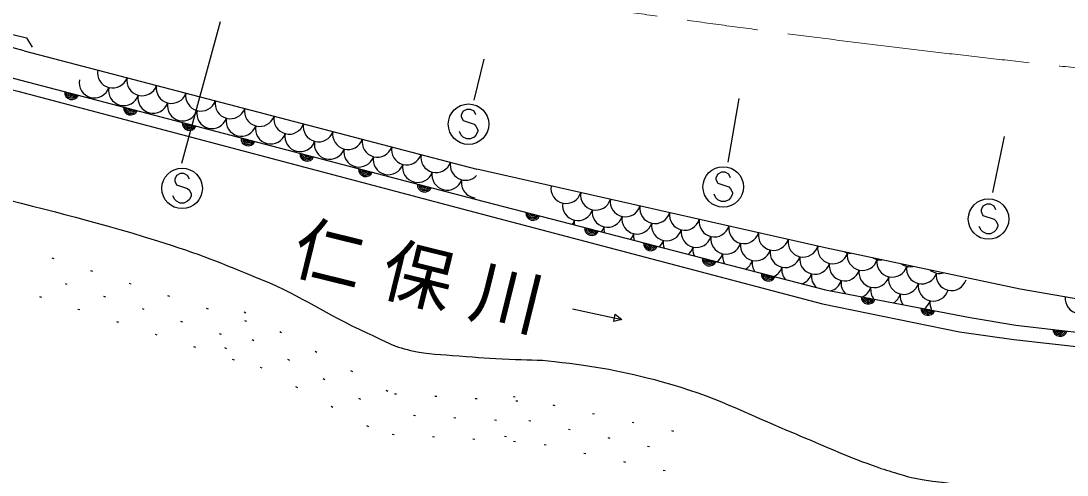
# Model space of a CAD drawing. Units: millimetres, scale not verified. Extents: x 40000 to 680000, y 20000 to 380000.
# Drawn here: x 177279 to 228922, y 260605 to 283034 of the extents above; entities that cross this region are included whole.
import ezdxf

# ---------------------------------------------------------------- set-up
doc = ezdxf.new("R2010")
doc.units = ezdxf.units.MM
doc.header["$LTSCALE"] = 1000
doc.linetypes.add('CHAIN', pattern=[18.5, 12, -1.5, 3.5, -1.5])
for name, color, linetype, lineweight in [('M-BGD', 7, 'Continuous', 25), ('M-BMK', 2, 'CHAIN', 13), ('M-STR-STRC', 7, 'Continuous', 25)]:
    doc.layers.add(name, color=color, linetype=linetype, lineweight=lineweight)
doc.styles.add('ＭＳ ゴシック', font='')
doc.styles.get('ＭＳ ゴシック').set_extended_font_data('MS Gothic')

msp = doc.modelspace()

# ---------------------------------------------------------------- linework, layer by layer
at = {"layer": 'M-BGD'}
for p, q in [((177560, 282194), (177834, 281741)), ((177443, 281561), (199792, 275716)), ((178813, 271326), (178908, 271295)), ((180715, 270708), (180810, 270677)), ((179455, 270066), (179550, 270035)), ((182617, 270089), (182712, 270058)), ((178195, 269424), (178290, 269393)), ((181357, 269447), (181452, 269416)), ((184519, 269470), (184614, 269439)), ((180096, 268806), (180192, 268775)), ((183259, 268829), (183354, 268798)), ((186421, 268852), (186516, 268821)), ((188302, 268659), (188389, 268611)), ((204501, 268817), (206946, 268296)), ((206541, 268191), (206619, 268558)), ((206619, 268558), (206946, 268296)), ((181998, 268187), (182093, 268156)), ((185161, 268210), (185256, 268179)), ((188323, 268233), (188418, 268202)), ((206946, 268296), (206541, 268191)), ((183900, 267568), (183995, 267537)), ((187062, 267591), (187158, 267560)), ((190053, 267694), (190141, 267645)), ((188695, 267301), (188782, 267252)), ((185802, 266950), (185897, 266919)), ((187336, 266908), (187424, 266860)), ((191805, 266728), (191892, 266680)), ((187704, 266331), (187799, 266300)), ((190446, 266335), (190534, 266287)), ((189088, 265942), (189175, 265894)), ((193556, 265763), (193644, 265714)), ((190839, 264977), (190927, 264928)), ((192198, 265370), (192285, 265321)), ((195308, 264797), (195395, 264749)), ((195716, 264617), (195816, 264611)), ((197713, 264502), (197813, 264496)), ((201580, 264488), (201677, 264467)), ((192590, 264011), (192678, 263963)), ((193949, 264404), (194037, 264356)), ((199710, 264387), (199809, 264381)), ((201706, 264271), (201806, 264266)), ((203535, 264067), (203633, 264046)), ((196657, 263561), (196757, 263555)), ((198654, 263446), (198753, 263440)), ((205490, 263646), (205588, 263625)), ((194342, 263046), (194430, 262997)), ((200650, 263331), (200750, 263325)), ((202347, 263300), (202444, 263279)), ((204302, 262879), (204399, 262858)), ((207445, 263224), (207543, 263203)), ((195601, 262620), (195701, 262615)), ((197598, 262505), (197697, 262499)), ((199594, 262390), (199694, 262384)), ((201158, 262533), (201256, 262512)), ((206257, 262457), (206355, 262436)), ((209400, 262803), (209498, 262782)), ((201591, 262275), (201691, 262269)), ((203113, 262112), (203211, 262091)), ((208212, 262036), (208310, 262015)), ((205069, 261691), (205166, 261669)), ((207024, 261269), (207121, 261248)), ((208979, 260848), (209077, 260827))]:
    msp.add_line(p, q, dxfattribs=at)
for points in [[(177443, 281561), (132113, 293818), (118297, 297440), (95246, 303417), (86957, 305635), (79193, 307517)], [(78897, 306043), (93504, 302254), (116516, 296215), (146839, 288152), (177269, 280109), (199699, 274226), (217001, 269747), (224146, 268394), (226388, 268008), (242667, 266127), (260842, 264060), (267737, 263131), (272304, 263755)], [(86706, 306091), (105073, 301636), (126920, 295794), (150156, 289616), (161192, 286662), (173645, 283155), (177560, 282194)], [(78735, 305235), (93282, 301527), (117764, 295043), (146620, 287414), (177125, 279561), (199376, 273666), (216855, 269061), (223609, 267676), (226296, 267295), (242590, 265481), (260767, 263334), (268715, 262435), (274126, 263453)], [(226612, 269786), (216975, 271827), (199792, 275716)], [(272151, 265492), (267349, 265638), (256542, 266374), (245290, 267239), (231270, 268988), (226612, 269786)]]:
    msp.add_lwpolyline(points, dxfattribs=at)
for centre, radius, start, end in [((181810, 280472), 752, 169.2936, 341.3938), ((180907, 279985), 752, 169.2936, 341.3938), ((183261, 280093), 752, 169.2936, 341.3938), ((179792, 279503), 354, 174.1024, 336.5076), ((179792, 279503), 283, 176.3264, 334.2835), ((179792, 279503), 212, 180.0728, 330.5372), ((179792, 279503), 142, 187.7845, 322.8255), ((179792, 279503), 100, 198.1022, 312.5078), ((182358, 279605), 752, 169.2936, 341.3938), ((184712, 279713), 752, 169.2936, 341.3938), ((186163, 279334), 752, 169.2936, 341.3938), ((181456, 279118), 752, 337.3697, 341.3938), ((182907, 278738), 752, 169.2936, 173.3183), ((183809, 279226), 752, 169.2936, 341.3938), ((185261, 278846), 752, 169.2936, 341.3938), ((187615, 278954), 752, 169.2936, 341.3938), ((182694, 278742), 354, 174.1024, 336.5076), ((182694, 278742), 283, 176.3264, 334.2835), ((182694, 278742), 212, 180.0728, 330.5372), ((182694, 278742), 142, 187.7845, 322.8255), ((182694, 278742), 100, 198.1022, 312.5078), ((182907, 278738), 752, 337.2917, 341.3938), ((184358, 278359), 752, 169.2936, 173.3963), ((186712, 278467), 752, 169.2936, 341.3938), ((189066, 278575), 752, 169.2936, 341.3938), ((184358, 278359), 752, 337.2137, 341.3938), ((185809, 277979), 752, 169.2936, 173.4743), ((185596, 277981), 354, 174.1024, 336.5076), ((185596, 277981), 283, 176.3264, 334.2835), ((185596, 277981), 212, 180.0728, 330.5372), ((185596, 277981), 142, 187.7845, 322.8255), ((185596, 277981), 100, 198.1022, 312.5078), ((188163, 278087), 752, 169.2936, 341.3938), ((189614, 277708), 752, 169.2936, 341.3938), ((190517, 278195), 752, 169.2936, 341.3938), ((191968, 277816), 752, 169.2936, 341.3938), ((185809, 277979), 752, 337.1357, 341.3938), ((187260, 277600), 752, 169.2936, 173.5524), ((187260, 277600), 752, 337.0577, 341.3938), ((188712, 277220), 752, 169.2936, 173.6304), ((191065, 277328), 752, 169.2936, 341.3938), ((193419, 277436), 752, 169.2936, 341.3938), ((188498, 277220), 354, 174.1024, 336.5076), ((188498, 277220), 283, 176.3264, 334.2835), ((188498, 277220), 212, 180.0728, 330.5372), ((188498, 277220), 142, 187.7845, 322.8255), ((188498, 277220), 100, 198.1022, 312.5078), ((188712, 277220), 752, 336.9796, 341.3938), ((190163, 276841), 752, 169.2936, 173.7085), ((192517, 276949), 752, 169.2936, 341.3938), ((194871, 277057), 752, 169.2936, 341.3938), ((196322, 276677), 752, 169.2936, 341.3938), ((190163, 276841), 752, 336.9015, 341.3938), ((191614, 276461), 752, 169.2936, 173.7865), ((191399, 276459), 354, 174.1024, 336.5076), ((191399, 276459), 283, 176.3264, 334.2835), ((191399, 276459), 212, 180.0728, 330.5372), ((191399, 276459), 142, 187.7845, 322.8255), ((191399, 276459), 100, 198.1022, 312.5078), ((193968, 276569), 752, 169.2936, 341.3938), ((195419, 276190), 752, 169.2936, 341.3938), ((197773, 276297), 752, 169.2936, 341.3938), ((191614, 276461), 752, 336.8235, 341.3938), ((193065, 276082), 752, 169.2936, 173.8646), ((193065, 276082), 752, 336.7454, 341.3938), ((194516, 275702), 752, 169.2936, 173.9427), ((196870, 275810), 752, 169.2936, 341.3938), ((199224, 275918), 752, 169.2936, 316.8656), ((194301, 275698), 354, 174.1024, 336.5076), ((194301, 275698), 283, 176.3264, 334.2835), ((194301, 275698), 212, 180.0728, 330.5372), ((194301, 275698), 142, 187.7845, 322.8255), ((194301, 275698), 100, 198.1022, 312.5078), ((194516, 275702), 752, 336.6673, 341.3938), ((195967, 275323), 752, 169.2936, 174.0209), ((198321, 275430), 752, 169.2936, 341.3938), ((195967, 275323), 752, 336.5891, 341.3938), ((197419, 274943), 752, 169.2936, 174.099), ((197203, 274937), 354, 174.1024, 336.5076), ((197203, 274937), 283, 176.3264, 334.2835), ((197203, 274937), 212, 180.0728, 330.5372), ((197203, 274937), 142, 187.7845, 322.8255), ((197203, 274937), 100, 198.1022, 312.5078), ((199773, 275051), 752, 169.2936, 264.7292), ((204193, 274773), 752, 171.1972, 343.2975), ((197419, 274943), 752, 336.511, 341.3938), ((198870, 274563), 752, 169.2936, 174.1772), ((198870, 274563), 752, 336.4328, 341.3938), ((200321, 274184), 752, 169.2936, 174.2553), ((205656, 274442), 752, 171.1972, 343.2975), ((207119, 274111), 752, 171.1972, 343.2975), ((204770, 273925), 752, 171.1972, 343.2975), ((206233, 273594), 752, 171.1972, 343.2975), ((208582, 273780), 752, 171.1972, 343.2975), ((202555, 273543), 354, 174.2834, 336.6886), ((202555, 273543), 283, 176.5075, 334.4646), ((202555, 273543), 212, 180.2538, 330.7182), ((202555, 273543), 142, 187.9655, 323.0065), ((202555, 273543), 100, 198.2832, 312.6889), ((203884, 273408), 752, 325.5605, 343.2975), ((205347, 273076), 752, 171.1972, 189.1971), ((207696, 273262), 752, 171.1972, 343.2975), ((210045, 273449), 752, 171.1972, 343.2975), ((211508, 273117), 752, 171.1972, 343.2975), ((205459, 272791), 354, 174.2834, 336.6886), ((205459, 272791), 283, 176.5075, 334.4646), ((205459, 272791), 212, 180.2538, 330.7182), ((205459, 272791), 142, 187.9655, 323.0065), ((205459, 272791), 100, 198.2832, 312.6889), ((205347, 273076), 752, 321.7749, 343.2975), ((206810, 272745), 752, 171.1972, 193.0961), ((209159, 272931), 752, 171.1972, 343.2975), ((210622, 272600), 752, 171.1972, 343.2975), ((212971, 272786), 752, 171.1972, 343.2975), ((206810, 272745), 752, 317.8759, 343.2975), ((208273, 272414), 752, 171.1972, 197.1394), ((208273, 272414), 752, 313.8326, 343.2975), ((209736, 272083), 752, 171.1972, 201.3673), ((212085, 272269), 752, 171.1972, 343.2975), ((214434, 272455), 752, 171.1972, 343.2975), ((215897, 272124), 752, 171.1972, 343.2975), ((208363, 272039), 354, 174.2834, 336.6886), ((208363, 272039), 283, 176.5075, 334.4646), ((208363, 272039), 212, 180.2538, 330.7182), ((208363, 272039), 142, 187.9655, 323.0065), ((208363, 272039), 100, 198.2832, 312.6889), ((209736, 272083), 752, 309.6048, 343.2975), ((211199, 271752), 752, 171.1972, 205.8345), ((213548, 271938), 752, 171.1972, 343.2975), ((215011, 271607), 752, 171.1972, 343.2975), ((217360, 271793), 752, 171.1972, 343.2975), ((211268, 271287), 354, 174.2834, 336.6886), ((211268, 271287), 283, 176.5075, 334.4646), ((211268, 271287), 212, 180.2538, 330.7182), ((211268, 271287), 142, 187.9655, 323.0065), ((211268, 271287), 100, 198.2832, 312.6889), ((211199, 271752), 752, 305.1376, 343.2975), ((212662, 271421), 752, 171.1972, 210.6203), ((212662, 271421), 752, 300.3517, 343.2975), ((214125, 271090), 752, 171.1972, 215.8479), ((216474, 271276), 752, 171.1972, 343.2975), ((218246, 272310), 752, 246.288, 269.7932), ((218823, 271462), 752, 171.1972, 343.2975), ((219709, 271979), 752, 240.1071, 275.974), ((220286, 271131), 752, 171.1972, 343.2975), ((214125, 271090), 752, 295.1241, 343.2975), ((215588, 270759), 752, 171.1972, 221.7306), ((217937, 270945), 752, 171.1972, 343.2975), ((219400, 270614), 752, 171.1972, 343.2975), ((221172, 271648), 752, 235.5277, 280.5535), ((221749, 270800), 752, 171.1972, 343.2975), ((222635, 271317), 752, 231.7, 284.3812), ((214172, 270535), 354, 174.2834, 336.6886), ((214172, 270535), 283, 176.5075, 334.4646), ((214172, 270535), 212, 180.2538, 330.7182), ((214172, 270535), 142, 187.9655, 323.0065), ((214172, 270535), 100, 198.2832, 312.6889), ((215588, 270759), 752, 289.2415, 343.2975), ((217051, 270427), 752, 171.1972, 228.7062), ((217051, 270427), 752, 284.9137, 343.2975), ((218514, 270096), 752, 171.1972, 225.4662), ((220863, 270282), 752, 171.1972, 343.2975), ((223212, 270469), 752, 171.1972, 343.2975), ((218514, 270096), 752, 293.0891, 343.2975), ((219977, 269765), 752, 171.1972, 218.7583), ((222326, 269951), 752, 171.1972, 343.2975), ((219110, 269403), 354, 178.0751, 340.4803), ((219110, 269403), 283, 180.2991, 338.2562), ((219110, 269403), 212, 184.0454, 334.5099), ((219110, 269403), 142, 191.7572, 326.7982), ((219110, 269403), 100, 202.0748, 316.4805), ((219977, 269765), 752, 299.7971, 343.2975), ((221440, 269434), 752, 171.1972, 212.8681), ((221440, 269434), 752, 305.6872, 343.2975), ((222903, 269103), 752, 171.1972, 207.5071), ((229578, 269330), 752, 174.2347, 346.335), ((222057, 268845), 354, 178.0751, 340.4803), ((222057, 268845), 283, 180.2991, 338.2562), ((222057, 268845), 212, 184.0454, 334.5099), ((222057, 268845), 142, 191.7572, 326.7982), ((222057, 268845), 100, 202.0748, 316.4805), ((228574, 267810), 354, 182.2053, 344.6105), ((228574, 267810), 283, 184.4293, 342.3865), ((228574, 267810), 212, 188.1757, 338.6401), ((228574, 267810), 142, 195.8874, 330.9284), ((228574, 267810), 100, 206.2051, 320.6107)]:
    msp.add_arc(centre, radius, start, end, dxfattribs=at)
msp.add_open_spline([(77888, 301011), (78741, 301000), (78991, 300983), (79695, 300926), (80901, 300827), (81583, 300743), (82757, 300445), (83843, 300169), (84448, 299969), (85469, 299508), (85912, 299308), (86110, 299101), (86525, 298848), (87624, 298179), (88285, 297875), (89357, 297163), (91387, 295813), (92241, 294621), (94396, 293479), (95529, 292878), (96214, 292641), (97407, 292170), (99345, 291404), (100439, 290999), (102392, 290273), (102743, 290143), (102937, 290058), (103294, 289944), (103650, 289830), (103853, 289777), (104216, 289690), (105906, 289284), (106853, 289034), (108575, 288800), (110414, 288550), (111470, 288865), (113325, 288858), (115957, 288848), (117450, 289007), (120061, 288675), (121141, 288538), (121733, 288370), (122797, 288135), (122997, 288091), (123108, 288061), (123306, 288008), (124593, 287661), (125309, 287446), (126583, 287054), (131816, 285445), (134741, 284520), (139915, 282731), (140674, 282468), (141080, 282270), (141824, 281968), (143171, 281421), (143893, 281031), (145260, 280537), (146848, 279963), (147732, 279566), (149397, 279286), (150555, 279092), (151228, 279207), (152402, 279207), (153254, 279208), (153730, 279253), (154582, 279259), (156248, 279271), (157187, 279353), (158846, 279204), (160464, 279058), (161317, 278635), (162886, 278211), (165694, 277452), (167220, 276865), (170014, 276057), (171900, 275511), (172958, 275214), (174850, 274690), (178427, 273698), (180472, 273288), (184014, 272178), (186051, 271540), (187163, 271087), (189136, 270271), (191246, 269398), (192272, 268573), (194353, 267634), (195183, 267259), (195627, 266961), (196516, 266762), (197436, 266556), (197976, 266574), (198915, 266491), (199878, 266405), (200420, 266382), (201386, 266328), (202257, 266280), (202751, 266325), (203617, 266220), (205712, 265966), (206891, 265774), (208927, 265217), (211564, 264494), (212916, 263702), (215450, 262673), (215563, 262627), (215623, 262593), (215736, 262546), (217230, 261928), (218046, 261524), (219573, 260991), (220012, 260837), (220266, 260775), (220711, 260639), (220918, 260576), (221028, 260518), (221240, 260479), (224137, 259956), (225817, 260094), (228754, 259883), (233148, 259567), (235637, 259701), (240012, 259179), (241803, 258965), (242782, 258683), (244562, 258385), (245642, 258204), (246257, 258162), (247330, 257940), (250648, 257254), (252439, 256580), (255698, 255651), (258658, 254808), (260286, 254233), (263248, 253398), (264864, 252942), (265815, 252846), (267407, 252313), (268538, 251935), (269160, 251680), (270238, 251169), (271807, 250425), (272332, 250020), (274035, 248859)], degree=3, knots=[0, 0, 0, 0, 1, 1, 1, 2, 2, 2, 3, 3, 3, 4, 4, 4, 5, 5, 5, 6, 6, 6, 7, 7, 7, 8, 8, 8, 9, 9, 9, 10, 10, 10, 11, 11, 11, 12, 12, 12, 13, 13, 13, 14, 14, 14, 15, 15, 15, 16, 16, 16, 17, 17, 17, 18, 18, 18, 19, 19, 19, 20, 20, 20, 21, 21, 21, 22, 22, 22, 23, 23, 23, 24, 24, 24, 25, 25, 25, 26, 26, 26, 27, 27, 27, 28, 28, 28, 29, 29, 29, 30, 30, 30, 31, 31, 31, 32, 32, 32, 33, 33, 33, 34, 34, 34, 35, 35, 35, 36, 36, 36, 37, 37, 37, 38, 38, 38, 39, 39, 39, 40, 40, 40, 41, 41, 41, 42, 42, 42, 43, 43, 43, 44, 44, 44, 45, 45, 45, 46, 46, 46, 47, 47, 47, 48, 48, 48, 48], dxfattribs=at)
at = {"layer": 'M-BMK'}
msp.add_arc((295242, 899846), 622621, 259.20251, 265.65444, dxfattribs=at)
at = {"layer": 'M-STR-STRC'}
for p, q in [((187118, 282982), (185209, 275993)), ((200137, 281141), (199641, 279123)), ((212714, 279199), (212174, 276065)), ((199103, 278570), (199012, 278388)), ((199012, 278388), (199012, 278297)), ((199284, 278661), (199103, 278570)), ((199466, 278661), (199284, 278661)), ((199648, 278570), (199466, 278661)), ((199739, 278388), (199648, 278570)), ((199012, 278297), (199103, 278116)), ((199103, 278116), (199648, 277934)), ((199648, 277934), (199739, 277843)), ((199739, 277843), (199830, 277661)), ((199012, 277388), (198921, 277570)), ((199103, 277297), (199012, 277388)), ((199739, 277388), (199648, 277297)), ((199830, 277570), (199739, 277388)), ((199830, 277661), (199830, 277570)), ((199284, 277207), (199103, 277297)), ((199466, 277207), (199284, 277207)), ((199648, 277297), (199466, 277207)), ((225822, 277320), (225246, 274558)), ((184963, 275400), (184872, 275218)), ((185144, 275491), (184963, 275400)), ((185326, 275491), (185144, 275491)), ((185508, 275400), (185326, 275491)), ((185599, 275218), (185508, 275400)), ((211675, 275472), (211585, 275290)), ((211585, 275290), (211585, 275199)), ((211857, 275563), (211675, 275472)), ((212039, 275563), (211857, 275563)), ((212221, 275472), (212039, 275563)), ((212312, 275290), (212221, 275472)), ((184872, 275218), (184872, 275127)), ((184872, 275127), (184963, 274945)), ((184963, 274945), (185508, 274764)), ((185508, 274764), (185599, 274673)), ((211585, 275199), (211675, 275017)), ((211675, 275017), (212221, 274836)), ((212221, 274836), (212312, 274745)), ((212312, 274745), (212403, 274563)), ((184872, 274218), (184781, 274400)), ((185599, 274673), (185690, 274491)), ((185690, 274400), (185599, 274218)), ((185690, 274491), (185690, 274400)), ((211585, 274290), (211494, 274472)), ((211675, 274199), (211585, 274290)), ((212312, 274290), (212221, 274199)), ((212403, 274472), (212312, 274290)), ((212403, 274563), (212403, 274472)), ((184963, 274127), (184872, 274218)), ((185144, 274036), (184963, 274127)), ((185326, 274036), (185144, 274036)), ((185508, 274127), (185326, 274036)), ((185599, 274218), (185508, 274127)), ((211857, 274108), (211675, 274199)), ((212039, 274108), (211857, 274108)), ((212221, 274199), (212039, 274108)), ((224771, 273887), (224680, 273705)), ((224953, 273978), (224771, 273887)), ((225134, 273978), (224953, 273978)), ((225316, 273887), (225134, 273978)), ((225407, 273705), (225316, 273887)), ((224680, 273705), (224680, 273614)), ((224680, 273614), (224771, 273432)), ((224771, 273432), (225316, 273251)), ((225316, 273251), (225407, 273160)), ((224680, 272705), (224589, 272887)), ((224771, 272614), (224680, 272705)), ((225407, 272705), (225316, 272614)), ((225407, 273160), (225498, 272978)), ((225498, 272887), (225407, 272705)), ((225498, 272978), (225498, 272887)), ((224953, 272523), (224771, 272614)), ((225134, 272523), (224953, 272523)), ((225316, 272614), (225134, 272523))]:
    msp.add_line(p, q, dxfattribs=at)
for centre in [(199375, 277934), (211948, 274836), (185235, 274764), (225044, 273251)]:
    msp.add_circle(centre, 1000, dxfattribs=at)

# ---------------------------------------------------------------- texts
at = {"layer": 'M-BGD', "insert": (197008, 268775), "char_height": 2566, "attachment_point": 8, "rotation": 346.149, "style": 'ＭＳ ゴシック'}
msp.add_mtext('\\T1.29;仁保川', dxfattribs=at)

doc.saveas('drawing.dxf')
